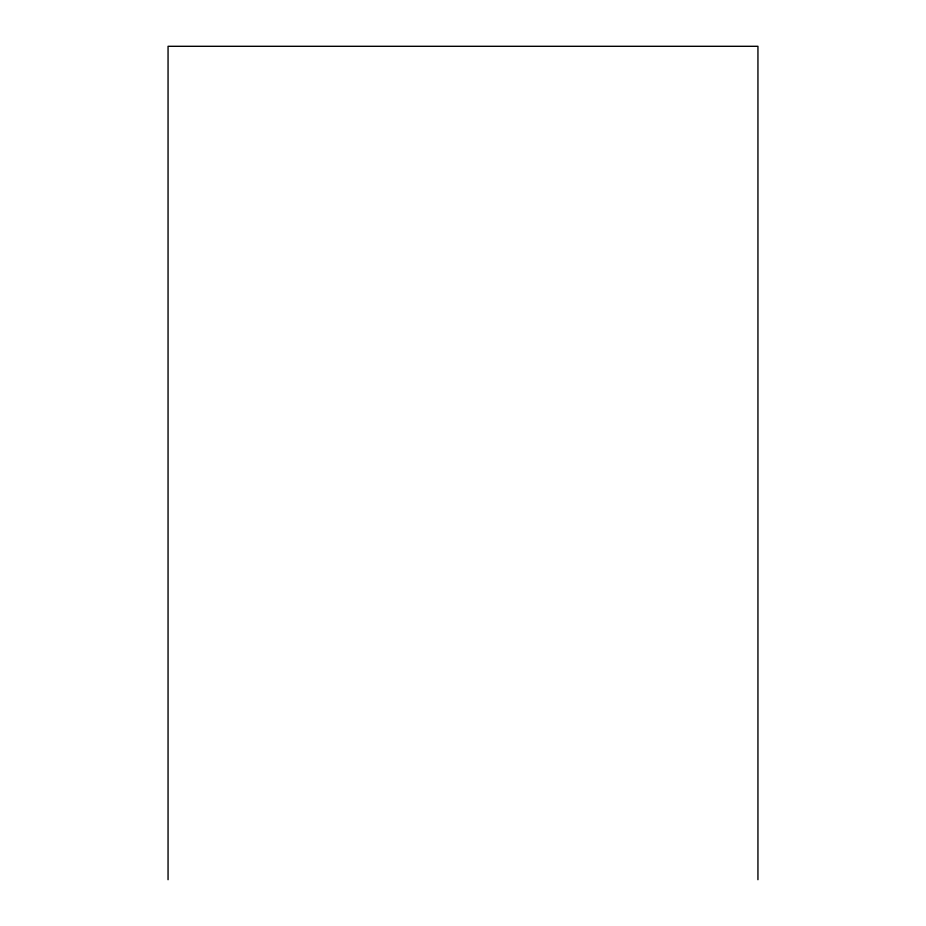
<?xml version="1.0" encoding="UTF-8"?>
<svg xmlns="http://www.w3.org/2000/svg" width="926" height="926" viewBox="0 0 926 926"><rect width="100%" height="100%" fill="white"/><g stroke="black" fill="none" stroke-linecap="round" stroke-linejoin="round"><path stroke-width="1.39" d="M757.943 879.7L757.943 46.3L168.057 46.3L168.057 879.7"/></g></svg>
